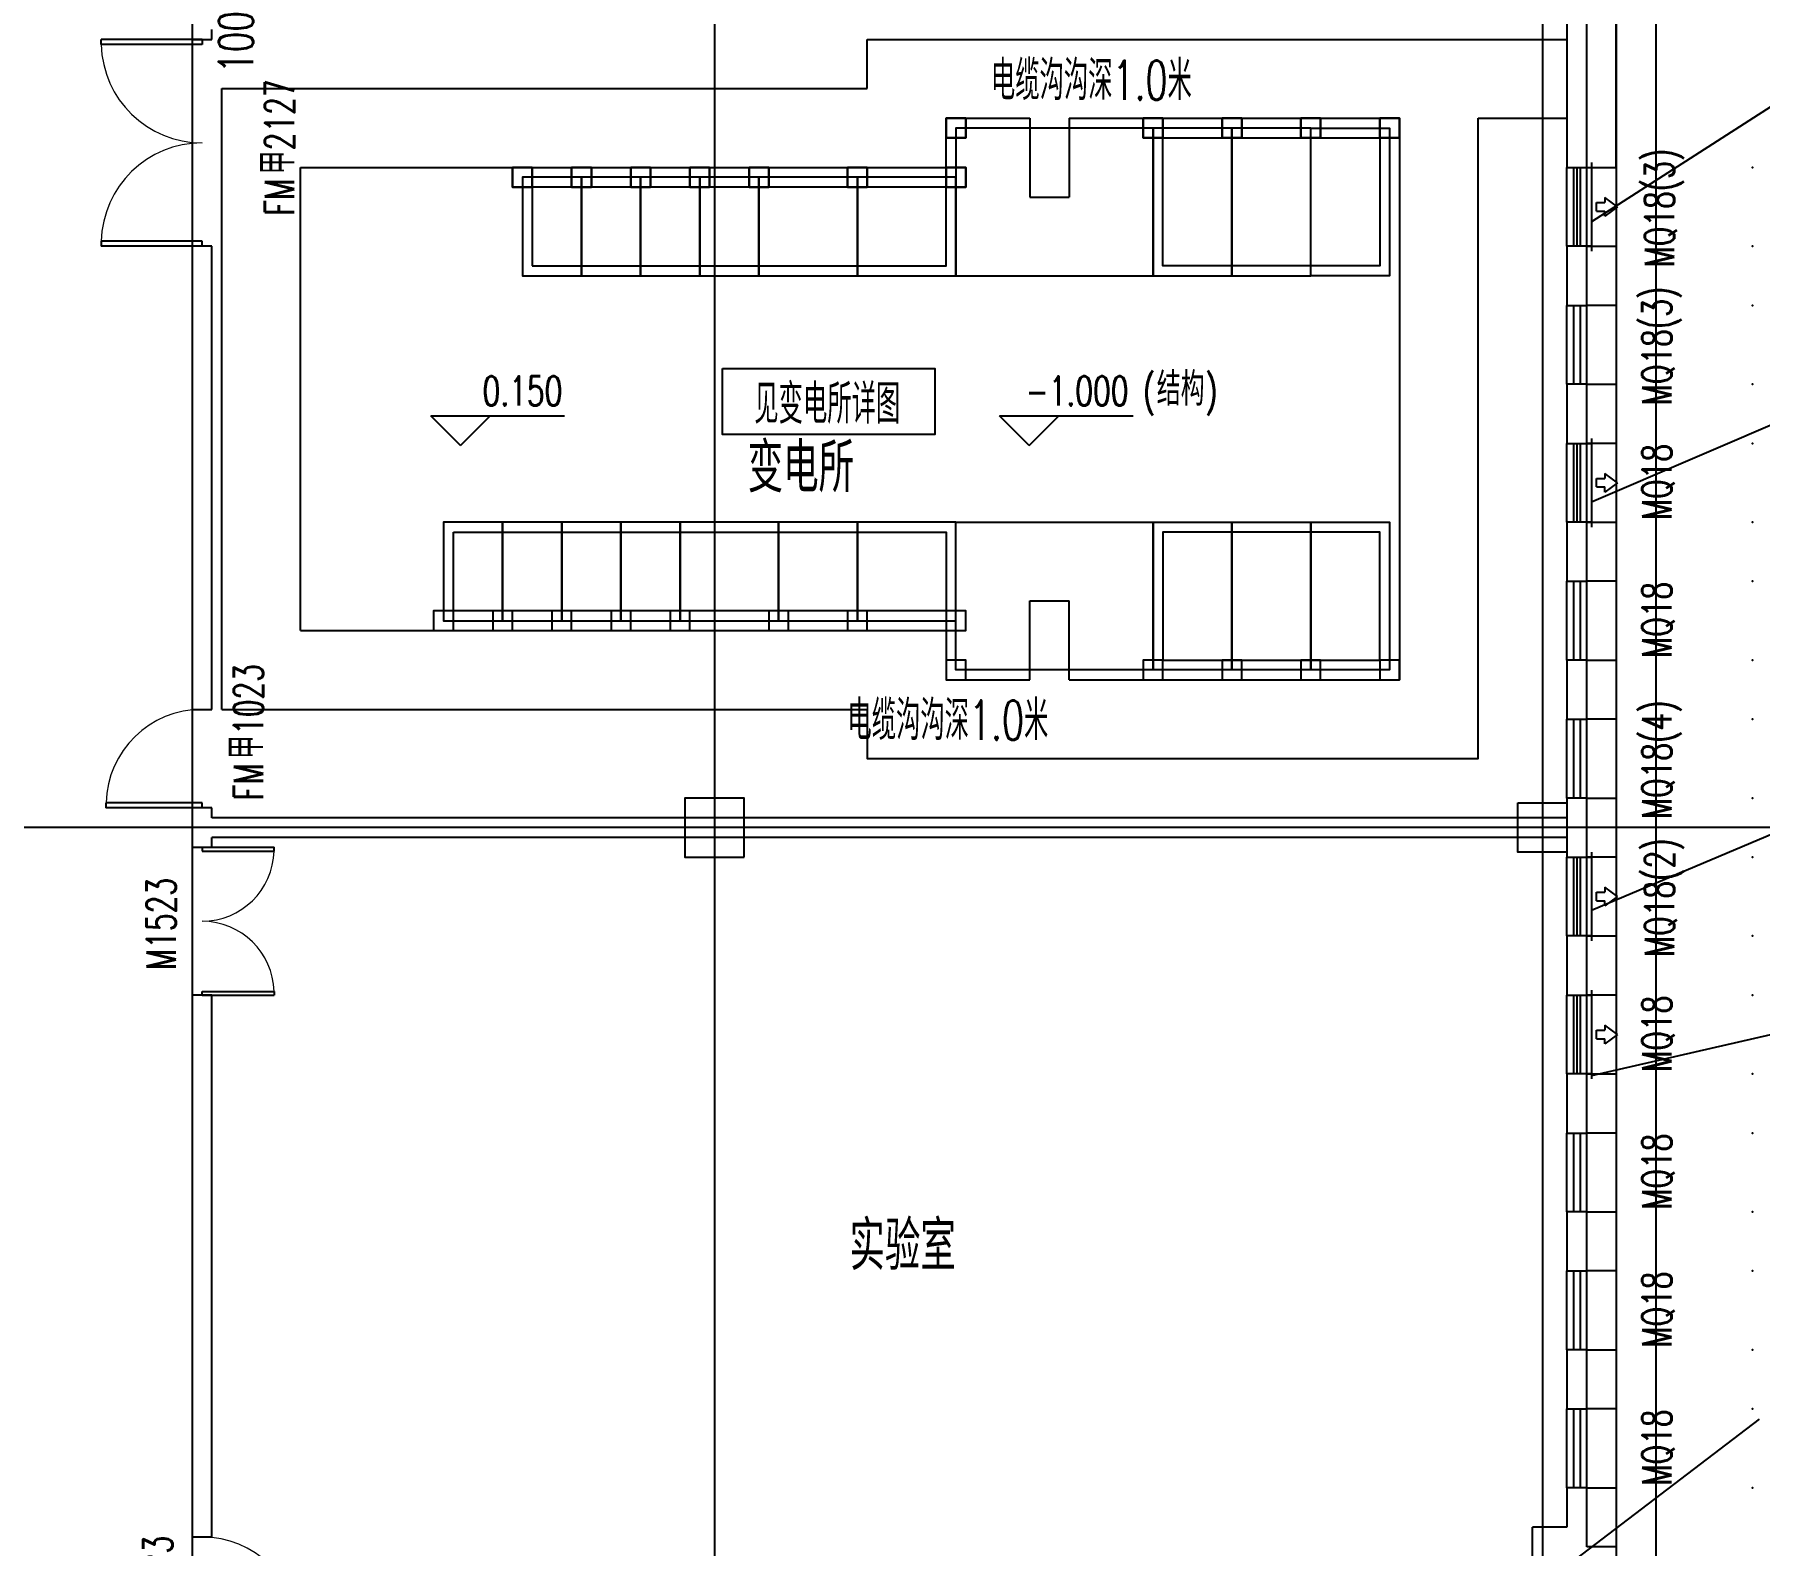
# Model space of a CAD drawing. Header units: inches. Extents: x -867 to 118033, y 723948 to 808048.
# Drawn here: x 77083 to 94586, y 770872 to 786209 of the extents above; entities that cross this region are included whole.
import ezdxf

# ---------------------------------------------------------------- set-up
doc = ezdxf.new("R2010")
doc.units = ezdxf.units.IN
doc.header["$MEASUREMENT"] = 0
for name, color, linetype in [('0-一般装修部位', 10, 'Continuous'), ('0-幕墙线', 10, 'Continuous'), ('0-轴线尺寸', 10, 'Continuous'), ('COLUMN', 10, 'Continuous'), ('DIM_ELEV', 10, 'Continuous'), ('DIM_LEAD', 10, 'Continuous'), ('DOOR_FIRE', 10, 'Continuous'), ('DOOR_FIRE_TEXT', 10, 'Continuous'), ('DOTE', 10, 'Continuous'), ('EQUIP-箱柜', 10, 'Continuous'), ('M-INFO-LVR', 10, 'Continuous'), ('M-INFO-LVR-TEXT', 10, 'Continuous'), ('M-W-EQ-SN', 10, 'Continuous'), ('PUB_DIM', 10, 'Continuous'), ('PUB_HATCH', 10, 'Continuous'), ('PUB_TEXT', 10, 'Continuous'), ('WALL', 10, 'Continuous'), ('WINDOW', 10, 'Continuous'), ('排水', 10, 'Continuous'), ('标注', 10, 'Continuous')]:
    doc.layers.add(name, color=color, linetype=linetype)
doc.styles.add('_TCH_DIM', font='SIMPLEX', dxfattribs={"bigfont": 'GBCBIG'})
doc.styles.add('_TCH_WINDOW', font='SIMPLEX', dxfattribs={"bigfont": 'GBCBIG'})
doc.styles.add('DIM_FONT', font='SIMPLEX', dxfattribs={"width": 0.7, "bigfont": 'GBCBIG'})
doc.styles.add('JIAO', font='romans1.shx', dxfattribs={"width": 0.75, "bigfont": 'tjhztxt.shx'})

# ---------------------------------------------------------------- blocks, each defined once
blk = doc.blocks.new('F1_ACAD_FMEBLOCK8')
at = {"layer": 'PUB_HATCH', "color": 8}
for points in [[(25525, 9325), (25525, 9925), (24925, 9925), (24925, 9325)], [(33375, 9875), (33875, 9875), (33875, 9375), (33375, 9375)]]:
    blk.add_lwpolyline(points, close=True, dxfattribs=at)

msp = doc.modelspace()

# ---------------------------------------------------------------- linework, layer by layer
at = {"layer": '0-一般装修部位', "color": 3}
msp.add_lwpolyline([(24983, 786259), (75883, 786259), (75883, 788009), (78883, 788009), (78883, 790759), (78883, 795259), (83683, 795259), (83683, 794659), (84083, 794659), (84083, 788119), (80283, 788119), (80283, 786459), (78683, 786459), (78683, 752659), (75883, 752659), (75883, 770059), (75583, 770059), (75583, 784259), (36683, 784259), (36683, 769659), (33883, 769659), (33883, 784259), (24983, 784259), (24983, 786259)], dxfattribs=at)
at = {"layer": '0-幕墙线', "color": 31}
for points in [[(92833, 784859), (93133, 784859), (93133, 787109), (92083, 787109), (92083, 786809)], [(92833, 784059), (93133, 784059), (93133, 783459), (92833, 783459)], [(92833, 782659), (93133, 782659), (93133, 782059), (92833, 782059)], [(92833, 781259), (93133, 781259), (93133, 780659), (92833, 780659)], [(92833, 779859), (93133, 779859), (93133, 779259), (92833, 779259)], [(92833, 778459), (93133, 778459), (93133, 777859), (92833, 777859)], [(92833, 777059), (93133, 777059), (93133, 776459), (92833, 776459)], [(92833, 775659), (93133, 775659), (93133, 775059), (92833, 775059)], [(92833, 774259), (93133, 774259), (93133, 773659), (92833, 773659)], [(92833, 772859), (93133, 772859), (93133, 772259), (92833, 772259)], [(92833, 771459), (93133, 771459), (93133, 770859), (92833, 770859)]]:
    msp.add_lwpolyline(points, dxfattribs=at)
at = {"layer": '0-轴线尺寸', "color": 3}
for p in [(94515, 784859), (94515, 784859), (94515, 784059), (94515, 784059), (94515, 783459), (94515, 783459), (94515, 782659), (94515, 782659), (94515, 782059), (94515, 782059), (94515, 781259), (94515, 781259), (94515, 780659), (94515, 780659), (94515, 779859), (94515, 779859), (94515, 779259), (94515, 779259), (94515, 778459), (94515, 778459), (94515, 777859), (94515, 777859), (94515, 777059), (94515, 777059), (94515, 776459), (94515, 776459), (94515, 775659), (94515, 775659), (94515, 775059), (94515, 775059), (94515, 774259), (94515, 774259), (94515, 773659), (94515, 773659), (94515, 772859), (94515, 772859), (94515, 772259), (94515, 772259), (94515, 771459), (94515, 771459)]:
    msp.add_point(p, dxfattribs=at)
at = {"layer": 'COLUMN', "color": 2, "ltscale": 3}
msp.add_lwpolyline([(84283, 777859), (84283, 778459), (83683, 778459), (83683, 777859)], close=True, dxfattribs=at)
at = {"layer": 'COLUMN', "color": 2}
msp.add_lwpolyline([(92133, 778409), (92633, 778409), (92633, 777909), (92133, 777909)], close=True, dxfattribs=at)
at = {"layer": 'DIM_ELEV', "color": 3}
for p, q in [((81105, 782337), (82459, 782337)), ((81105, 782337), (82459, 782337)), ((81405, 782037), (81105, 782337)), ((81405, 782037), (81105, 782337)), ((81405, 782037), (81705, 782337)), ((81405, 782037), (81705, 782337)), ((86876, 782337), (88230, 782337)), ((87176, 782037), (86876, 782337)), ((87176, 782037), (86876, 782337)), ((86876, 782337), (88230, 782337)), ((87176, 782037), (87476, 782337)), ((87176, 782037), (87476, 782337))]:
    msp.add_line(p, q, dxfattribs=at)
at = {"layer": 'DIM_LEAD', "color": 3}
msp.add_line((92383, 770474), (94588, 772155), dxfattribs=at)
at = {"layer": 'DOOR_FIRE', "color": 7}
for p, q in [((78783, 786159), (77759, 786159)), ((77759, 786106), (77759, 786159)), ((78783, 786106), (77759, 786106)), ((78783, 786159), (78783, 786106)), ((78783, 784111), (77759, 784111)), ((77759, 784111), (77759, 784059)), ((78783, 784059), (77759, 784059)), ((78783, 784059), (78783, 784111)), ((78783, 778409), (77808, 778409)), ((77808, 778409), (77808, 778359)), ((78783, 778359), (78783, 778409)), ((78783, 778359), (77808, 778359))]:
    msp.add_line(p, q, dxfattribs=at)
at = {"layer": 'DOOR_FIRE', "color": 4}
for p, q in [((78683, 786159), (78683, 784059)), ((78683, 779359), (78683, 778359))]:
    msp.add_line(p, q, dxfattribs=at)
at = {"layer": 'DOOR_FIRE', "color": 7, "lineweight": 13}
for centre, radius, start, end in [((78783, 786132), 1024, 181.4693, 270), ((78783, 784085), 1024, 90, 178.5307), ((78783, 778384), 975, 90, 178.5307), ((78783, 777940), 731, 270, 358.5307), ((78783, 776477), 731, 1.4693, 90), ((78783, 769984), 975, 1.4693, 90)]:
    msp.add_arc(centre, radius, start, end, dxfattribs=at)
at = {"layer": 'DOTE', "color": 26, "ltscale": 1000}
for p, q in [((83983, 803674), (83983, 730735)), ((92383, 803674), (92383, 730735)), ((99592, 778159), (18734, 778159))]:
    msp.add_line(p, q, dxfattribs=at)
at = {"layer": 'EQUIP-箱柜', "color": 3}
for points in [[(88433, 785259), (86433, 785259), (86433, 783759), (88433, 783759)], [(88433, 783759), (89233, 783759), (89233, 785259), (88433, 785259)], [(89233, 783759), (90033, 783759), (90033, 785259), (89233, 785259)], [(90033, 785259), (90833, 785259), (90833, 783759), (90033, 783759)], [(82633, 784759), (82033, 784759), (82033, 783759), (82633, 783759)], [(83233, 784759), (82633, 784759), (82633, 783759), (83233, 783759)], [(83833, 784759), (83233, 784759), (83233, 783759), (83833, 783759)], [(84433, 784759), (83833, 784759), (83833, 783759), (84433, 783759)], [(85433, 784759), (84433, 784759), (84433, 783759), (85433, 783759)], [(86433, 784759), (85433, 784759), (85433, 783759), (86433, 783759)], [(81833, 781259), (81233, 781259), (81233, 780259), (81833, 780259)], [(82433, 781259), (81833, 781259), (81833, 780259), (82433, 780259)], [(83033, 781259), (82433, 781259), (82433, 780259), (83033, 780259)], [(83633, 781259), (83033, 781259), (83033, 780259), (83633, 780259)], [(84633, 781259), (83633, 781259), (83633, 780259), (84633, 780259)], [(85433, 781259), (84633, 781259), (84633, 780259), (85433, 780259)], [(86433, 781259), (85433, 781259), (85433, 780259), (86433, 780259)], [(88433, 779759), (86433, 779759), (86433, 781259), (88433, 781259)], [(88433, 781259), (89233, 781259), (89233, 779759), (88433, 779759)], [(89233, 781259), (90033, 781259), (90033, 779759), (89233, 779759)], [(90033, 781259), (90833, 781259), (90833, 779759), (90033, 779759)]]:
    msp.add_lwpolyline(points, close=True, dxfattribs=at)
at = {"layer": 'M-INFO-LVR', "color": 6}
for p, q in [((92883, 784909), (92883, 784009)), ((92883, 782109), (92883, 781209)), ((92883, 777909), (92883, 777009)), ((92883, 776509), (92883, 775609))]:
    msp.add_line(p, q, dxfattribs=at)
at = {"layer": 'M-INFO-LVR', "color": 2}
for p, q in [((92733, 784859), (92733, 784059)), ((93017, 784553), (93017, 784502)), ((93145, 784459), (93017, 784553)), ((92933, 784416), (92933, 784502)), ((92933, 784502), (93017, 784502)), ((92933, 784416), (93017, 784416)), ((93145, 784459), (93017, 784365)), ((93017, 784365), (93017, 784416)), ((92733, 782059), (92733, 781259)), ((93017, 781753), (93017, 781702)), ((93145, 781659), (93017, 781753)), ((92933, 781616), (92933, 781702)), ((92933, 781702), (93017, 781702)), ((92933, 781616), (93017, 781616)), ((93145, 781659), (93017, 781565)), ((93017, 781565), (93017, 781616)), ((92733, 777859), (92733, 777059)), ((93017, 777553), (93017, 777502)), ((93145, 777459), (93017, 777553)), ((92933, 777502), (93017, 777502)), ((92933, 777416), (92933, 777502)), ((92933, 777416), (93017, 777416)), ((93145, 777459), (93017, 777365)), ((93017, 777365), (93017, 777416)), ((92733, 776459), (92733, 775659)), ((93017, 776153), (93017, 776102)), ((93145, 776059), (93017, 776153)), ((92933, 776016), (92933, 776102)), ((92933, 776102), (93017, 776102)), ((92933, 776016), (93017, 776016)), ((93145, 776059), (93017, 775965)), ((93017, 775965), (93017, 776016))]:
    msp.add_line(p, q, dxfattribs=at)
at = {"layer": 'M-INFO-LVR', "color": 2, "linetype": 'ByBlock'}
for points in [[(92883, 784059), (92633, 784059), (92633, 784859), (92883, 784859)], [(92883, 781259), (92633, 781259), (92633, 782059), (92883, 782059)], [(92883, 777059), (92633, 777059), (92633, 777859), (92883, 777859)], [(92883, 775659), (92633, 775659), (92633, 776459), (92883, 776459)]]:
    msp.add_lwpolyline(points, dxfattribs=at)
at = {"layer": 'M-INFO-LVR-TEXT', "color": 3}
for p, q in [((98817, 788121), (92883, 784306)), ((98817, 784014), (92883, 781462)), ((98817, 779824), (92883, 777319)), ((98817, 777003), (92883, 775639))]:
    msp.add_line(p, q, dxfattribs=at)
at = {"layer": 'M-W-EQ-SN', "color": 95}
for points in [[(85533, 785659), (85533, 786159)], [(78983, 779359), (85533, 779359), (85533, 778859), (88433, 778859), (91733, 778859), (91733, 785359)], [(79783, 784859), (86333, 784859), (86333, 785359), (87183, 785359)], [(87583, 785359), (88433, 785359), (90933, 785359)], [(91733, 785359), (92633, 785359)], [(79783, 780159), (86333, 780159), (86333, 779659), (87183, 779659)], [(87583, 779659), (88433, 779659), (90933, 779659)]]:
    msp.add_lwpolyline(points, dxfattribs=at)
at = {"layer": 'M-W-EQ-SN', "color": 149}
for points in [[(86533, 785359), (86333, 785359), (86333, 785159), (86533, 785159)], [(86333, 785359), (86533, 785359), (86533, 785159), (86333, 785159)], [(88533, 785359), (88333, 785359), (88333, 785159), (88533, 785159)], [(88333, 785359), (88533, 785359), (88533, 785159), (88333, 785159)], [(89133, 785359), (89333, 785359), (89333, 785159), (89133, 785159)], [(89333, 785359), (89133, 785359), (89133, 785159), (89333, 785159)], [(89933, 785359), (90133, 785359), (90133, 785159), (89933, 785159)], [(90133, 785359), (89933, 785359), (89933, 785159), (90133, 785159)], [(90733, 785359), (90933, 785359), (90933, 785159), (90733, 785159)], [(90933, 785359), (90733, 785359), (90733, 785159), (90933, 785159)], [(82133, 784859), (81933, 784859), (81933, 784659), (82133, 784659)], [(81933, 784859), (82133, 784859), (82133, 784659), (81933, 784659)], [(82533, 784859), (82733, 784859), (82733, 784659), (82533, 784659)], [(82733, 784859), (82533, 784859), (82533, 784659), (82733, 784659)], [(83133, 784859), (83333, 784859), (83333, 784659), (83133, 784659)], [(83333, 784859), (83133, 784859), (83133, 784659), (83333, 784659)], [(83733, 784859), (83933, 784859), (83933, 784659), (83733, 784659)], [(83933, 784859), (83733, 784859), (83733, 784659), (83933, 784659)], [(84533, 784859), (84333, 784859), (84333, 784659), (84533, 784659)], [(84333, 784859), (84533, 784859), (84533, 784659), (84333, 784659)], [(85333, 784859), (85533, 784859), (85533, 784659), (85333, 784659)], [(85533, 784859), (85333, 784859), (85333, 784659), (85533, 784659)], [(86533, 784859), (86333, 784859), (86333, 784659), (86533, 784659)], [(86333, 784859), (86533, 784859), (86533, 784659), (86333, 784659)], [(81133, 780159), (81333, 780159), (81333, 780359), (81133, 780359)], [(81333, 780359), (81133, 780359), (81133, 780159), (81333, 780159)], [(81733, 780159), (81933, 780159), (81933, 780359), (81733, 780359)], [(81933, 780359), (81733, 780359), (81733, 780159), (81933, 780159)], [(82333, 780159), (82533, 780159), (82533, 780359), (82333, 780359)], [(82533, 780359), (82333, 780359), (82333, 780159), (82533, 780159)], [(83133, 780359), (82933, 780359), (82933, 780159), (83133, 780159)], [(82933, 780159), (83133, 780159), (83133, 780359), (82933, 780359)], [(83533, 780159), (83733, 780159), (83733, 780359), (83533, 780359)], [(83733, 780359), (83533, 780359), (83533, 780159), (83733, 780159)], [(84733, 780359), (84533, 780359), (84533, 780159), (84733, 780159)], [(84533, 780159), (84733, 780159), (84733, 780359), (84533, 780359)], [(85333, 780159), (85533, 780159), (85533, 780359), (85333, 780359)], [(85533, 780359), (85333, 780359), (85333, 780159), (85533, 780159)], [(86333, 780159), (86533, 780159), (86533, 780359), (86333, 780359)], [(86533, 780359), (86333, 780359), (86333, 780159), (86533, 780159)], [(86333, 779659), (86533, 779659), (86533, 779859), (86333, 779859)], [(86533, 779859), (86333, 779859), (86333, 779659), (86533, 779659)], [(88333, 779659), (88533, 779659), (88533, 779859), (88333, 779859)], [(88533, 779859), (88333, 779859), (88333, 779659), (88533, 779659)], [(89333, 779859), (89133, 779859), (89133, 779659), (89333, 779659)], [(89133, 779659), (89333, 779659), (89333, 779859), (89133, 779859)], [(90133, 779859), (89933, 779859), (89933, 779659), (90133, 779659)], [(89933, 779659), (90133, 779659), (90133, 779859), (89933, 779859)], [(90733, 779659), (90933, 779659), (90933, 779859), (90733, 779859)], [(90933, 779859), (90733, 779859), (90733, 779659), (90933, 779659)]]:
    msp.add_lwpolyline(points, close=True, dxfattribs=at)
at = {"layer": 'M-W-EQ-SN', "color": 95}
for points in [[(88533, 785159), (90733, 785159), (90733, 783859), (88533, 783859)], [(82133, 783859), (86333, 783859), (86333, 784659), (82133, 784659)], [(81333, 781159), (86333, 781159), (86333, 780359), (81333, 780359)], [(88533, 779859), (90733, 779859), (90733, 781159), (88533, 781159)]]:
    msp.add_lwpolyline(points, close=True, dxfattribs=at)
for points in [[(85533, 786159, -300), (92633, 786159, -300)], [(78983, 779359, 0), (78983, 785659, 0)], [(78983, 785659, -300), (85533, 785659, -300)], [(87183, 785359, -300), (87183, 784559, -300)], [(87583, 785359, -300), (87583, 784559, -300)], [(90933, 785359, -300), (90933, 779659, -300)], [(79783, 780159, 0), (79783, 784859, 0)], [(87183, 784559, -300), (87583, 784559, -300)], [(87183, 779659, -300), (87183, 780459, -300)], [(87183, 780459, -300), (87583, 780459, -300)], [(87583, 779659, -300), (87583, 780459, -300)]]:
    msp.add_polyline3d(points, dxfattribs=at)
at = {"layer": 'PUB_HATCH', "color": 8}
msp.add_lwpolyline([(78683, 795609), (78683, 795759), (84583, 795759), (84583, 787109), (93133, 787109), (93133, 743909)], dxfattribs=at)
at = {"layer": 'WALL', "color": 2}
for p, q in [((92833, 784859), (92833, 786809)), ((92633, 786609), (92633, 784859)), ((78683, 786359), (78683, 786159)), ((78683, 786159), (78883, 786159)), ((78883, 786159), (78883, 786259)), ((92633, 784859), (92833, 784859)), ((78683, 784059), (78683, 779359)), ((78883, 784059), (78683, 784059)), ((78883, 779359), (78883, 784059)), ((92833, 784059), (92633, 784059)), ((92633, 784059), (92633, 783459)), ((92833, 783459), (92833, 784059)), ((92633, 783459), (92833, 783459)), ((92833, 782659), (92633, 782659)), ((92633, 782659), (92633, 782059)), ((92833, 782059), (92833, 782659)), ((92633, 782059), (92833, 782059)), ((92833, 781259), (92633, 781259)), ((92633, 781259), (92633, 780659)), ((92833, 780659), (92833, 781259)), ((92633, 780659), (92833, 780659)), ((92833, 779859), (92633, 779859)), ((92633, 779859), (92633, 779259)), ((92833, 779259), (92833, 779859)), ((78683, 779359), (78883, 779359)), ((92633, 779259), (92833, 779259)), ((92633, 778459), (92633, 778259)), ((92833, 778459), (92633, 778459)), ((92833, 778159), (92833, 778459)), ((78683, 778359), (78683, 778159)), ((78883, 778359), (78683, 778359)), ((78883, 778259), (78883, 778359)), ((92633, 778259), (78883, 778259)), ((78683, 778159), (78683, 777959)), ((92633, 778059), (78883, 778059)), ((78883, 777959), (78883, 778059)), ((92633, 778059), (92633, 777859)), ((92833, 777859), (92833, 778159)), ((78683, 777959), (78883, 777959)), ((92633, 777859), (92833, 777859)), ((92833, 777059), (92633, 777059)), ((92633, 777059), (92633, 776459)), ((92833, 776459), (92833, 777059)), ((78683, 776459), (78683, 770959)), ((78883, 776459), (78683, 776459)), ((78883, 770959), (78883, 776459)), ((92633, 776459), (92833, 776459)), ((92633, 775659), (92633, 775059)), ((92833, 775659), (92633, 775659)), ((92833, 775059), (92833, 775659)), ((92633, 775059), (92833, 775059)), ((92833, 774259), (92633, 774259)), ((92633, 774259), (92633, 773659)), ((92833, 773659), (92833, 774259)), ((92633, 773659), (92833, 773659)), ((92833, 772859), (92633, 772859)), ((92633, 772859), (92633, 772259)), ((92833, 772259), (92833, 772859)), ((92633, 772259), (92833, 772259)), ((92833, 771459), (92633, 771459)), ((92633, 771459), (92633, 771059)), ((92833, 770959), (92833, 771459)), ((92633, 771059), (92283, 771059)), ((92283, 769859), (92283, 771059)), ((78683, 770959), (78883, 770959)), ((92833, 770859), (92833, 770959))]:
    msp.add_line(p, q, dxfattribs=at)
at = {"layer": 'WINDOW', "color": 7}
for p, q in [((92633, 784059), (92633, 784859)), ((92699, 784859), (92699, 784059)), ((92766, 784859), (92766, 784059)), ((92833, 784059), (92833, 784859)), ((92633, 782659), (92633, 783459)), ((92699, 783459), (92699, 782659)), ((92766, 783459), (92766, 782659)), ((92833, 782659), (92833, 783459)), ((92633, 781259), (92633, 782059)), ((92699, 782059), (92699, 781259)), ((92766, 782059), (92766, 781259)), ((92833, 781259), (92833, 782059)), ((92633, 779859), (92633, 780659)), ((92699, 780659), (92699, 779859)), ((92766, 780659), (92766, 779859)), ((92833, 779859), (92833, 780659)), ((92633, 778459), (92633, 779259)), ((92699, 779259), (92699, 778459)), ((92766, 779259), (92766, 778459)), ((92833, 778459), (92833, 779259)), ((78783, 777959), (78783, 777921)), ((78783, 777959), (79514, 777959)), ((78783, 777921), (79514, 777921)), ((79514, 777921), (79514, 777959)), ((92633, 777059), (92633, 777859)), ((92699, 777859), (92699, 777059)), ((92766, 777859), (92766, 777059)), ((92833, 777059), (92833, 777859)), ((78783, 776496), (79514, 776496)), ((78783, 776459), (78783, 776496)), ((79514, 776496), (79514, 776459)), ((78783, 776459), (79514, 776459)), ((92633, 775659), (92633, 776459)), ((92699, 776459), (92699, 775659)), ((92766, 776459), (92766, 775659)), ((92833, 775659), (92833, 776459)), ((92633, 774259), (92633, 775059)), ((92699, 775059), (92699, 774259)), ((92766, 775059), (92766, 774259)), ((92833, 774259), (92833, 775059)), ((92633, 772859), (92633, 773659)), ((92699, 773659), (92699, 772859)), ((92766, 773659), (92766, 772859)), ((92833, 772859), (92833, 773659)), ((92633, 771459), (92633, 772259)), ((92699, 772259), (92699, 771459)), ((92766, 772259), (92766, 771459)), ((92833, 771459), (92833, 772259))]:
    msp.add_line(p, q, dxfattribs=at)
at = {"layer": '排水', "color": 5}
msp.add_lwpolyline([(79383, 796159), (84983, 796159), (84983, 787509), (93533, 787509), (93533, 743909)], dxfattribs=at)
at = {"layer": '标注', "color": 6}
msp.add_lwpolyline([(84063, 782819), (86217, 782819), (86217, 782148), (84063, 782148)], close=True, dxfattribs=at)

# ---------------------------------------------------------------- block references
at = {"layer": 'PUB_HATCH', "color": 8}
msp.add_blockref('F1_ACAD_FMEBLOCK8', (58758, 768534), dxfattribs=at)

# ---------------------------------------------------------------- texts
at = {"layer": 'DOOR_FIRE_TEXT', "color": 7, "style": '_TCH_WINDOW', "width": 0.705882}
for s, p in [('2127', (79718, 785033)), ('FM', (79718, 784368)), ('1023', (79402, 779099)), ('FM', (79402, 778434))]:
    msp.add_text(s, height=297.5, rotation=90, dxfattribs=at).set_placement(p)
at = {"layer": 'DOOR_FIRE_TEXT', "color": 7, "style": '_TCH_WINDOW'}
for p in [(79718, 784788), (79402, 778854)]:
    msp.add_text('甲', height=338, rotation=90, dxfattribs=at).set_placement(p)
at = {"layer": 'PUB_DIM', "color": 7, "style": 'DIM_FONT', "width": 0.7}
msp.add_text('100', height=350, rotation=90, dxfattribs=at).set_placement((79302, 785817))
at = {"layer": 'PUB_TEXT', "color": 7, "style": '_TCH_DIM', "width": 0.705882}
for s, height, p in [('(', 298, (88330, 782442)), ('(', 298, (88330, 782442)), (')', 298, (88962, 782442)), (')', 298, (88962, 782442)), ('0.150', 297.5, (81629, 782442)), ('0.150', 297.5, (81629, 782442)), ('-1.000', 297.5, (87140, 782442)), ('-1.000', 297.5, (87140, 782442))]:
    msp.add_text(s, height=height, dxfattribs=at).set_placement(p)
at = {"layer": 'PUB_TEXT', "color": 7}
for s, height, style, p in [('结构', 337.6, '_TCH_DIM', (88470, 782442)), ('结构', 337.6, '_TCH_DIM', (88470, 782442)), ('变电所', 500, 'DIM_FONT', (84319, 781562)), ('实验室', 500, 'DIM_FONT', (85352, 773666))]:
    msp.add_text(s, height=height, dxfattribs=dict(at, style=style)).set_placement(p)
at = {"layer": 'WINDOW', "color": 7, "style": '_TCH_WINDOW', "width": 0.705882}
for s, p in [('MQ18(3)', (93721, 783844)), ('MQ18(3)', (93695, 782444)), ('MQ18', (93695, 781279)), ('MQ18', (93695, 779879)), ('MQ18(4)', (93695, 778244)), ('MQ18(2)', (93721, 776844)), ('M1523', (78518, 776712)), ('MQ18', (93695, 775679)), ('MQ18', (93695, 774279)), ('MQ18', (93695, 772879)), ('MQ18', (93695, 771479)), ('M1023', (78483, 770036))]:
    msp.add_text(s, height=297.5, rotation=90, dxfattribs=at).set_placement(p)
at = {"layer": '标注', "color": 6, "style": 'JIAO', "width": 0.65}
for s, p in [('电缆沟沟深1.0米', (86787, 785544, -300)), ('见变电所详图', (84386, 782259)), ('电缆沟沟深1.0米', (85331, 779049, -300))]:
    msp.add_text(s, height=400, dxfattribs=at).set_placement(p)

doc.saveas('drawing.dxf')
